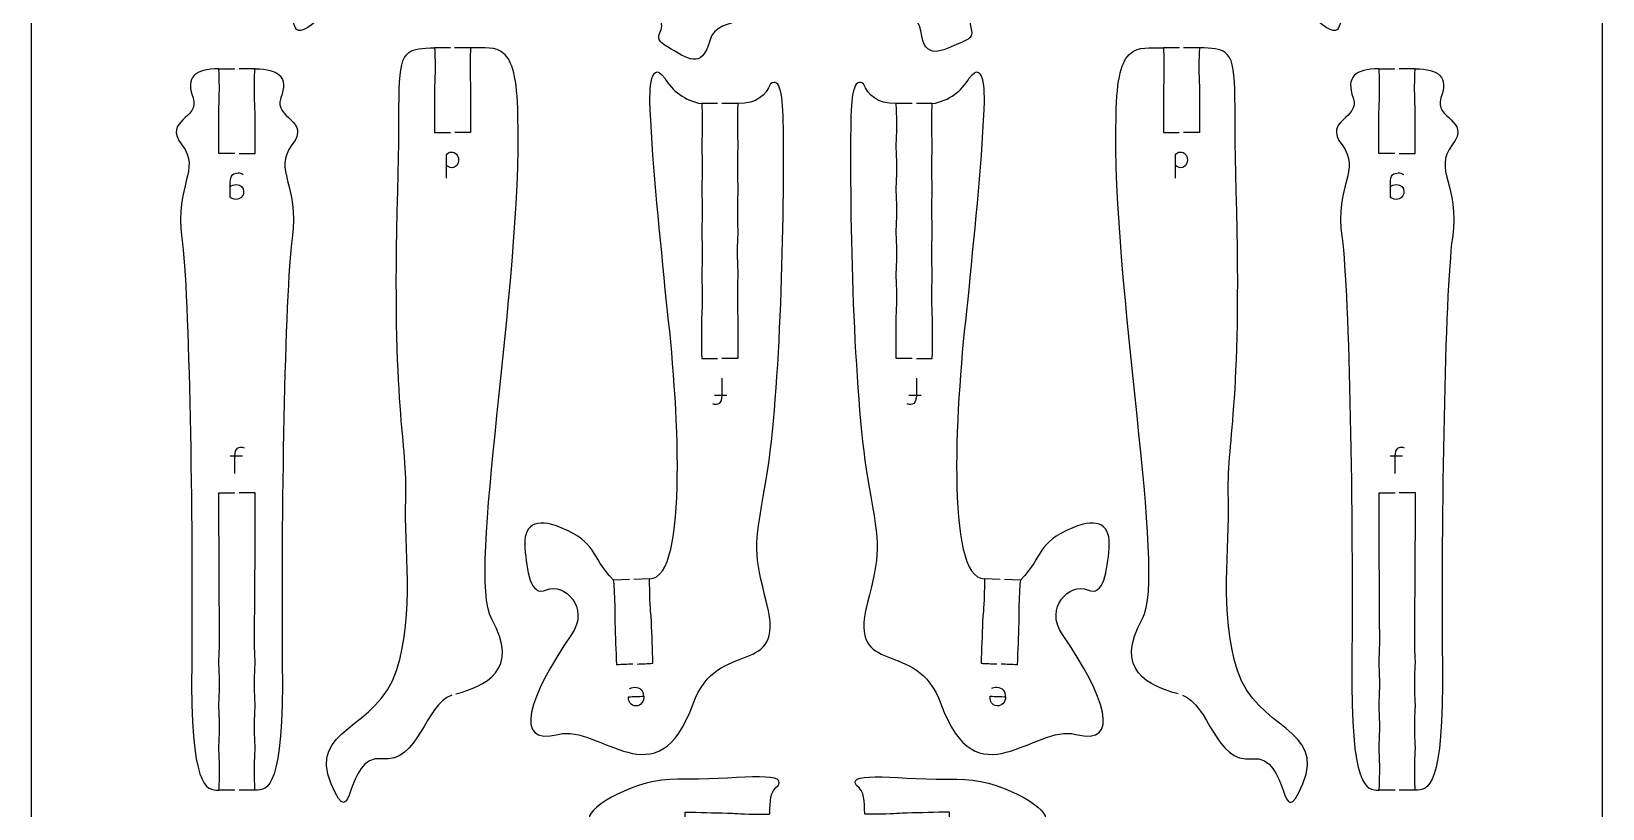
# Model space of a CAD drawing. Extents: x 5 to 405, y 5 to 225.
# Drawn here: x 5 to 135, y 70.7 to 135 of the extents above; entities that cross this region are included whole.
import ezdxf

# ---------------------------------------------------------------- set-up
doc = ezdxf.new("R2010")
doc.units = 0
doc.header["$MEASUREMENT"] = 0
doc.layers.add('DEFAULT', color=18, linetype='CONTINUOUS')

msp = doc.modelspace()

# ---------------------------------------------------------------- linework, layer by layer
at = {"layer": 'DEFAULT', "color": 1}
for points in [[(5, 17.15), (5, 212.85)], [(135, 17.15), (135, 212.85)], [(39.67, 133.65), (38.35, 133.65)], [(41.35, 133.65), (40.02, 133.65)], [(99.98, 133.65), (98.66, 133.65)], [(101.66, 133.65), (100.33, 133.65)], [(20.5, 131.92), (20.5, 131.92), (21.83, 131.92)], [(23.5, 131.92), (22.18, 131.92)], [(116.49, 131.92), (116.5, 131.92), (117.82, 131.92)], [(119.5, 131.92), (118.17, 131.92)], [(61.78, 129.04), (60.46, 129.04)], [(63.46, 129.04), (62.13, 129.04)], [(77.87, 129.04), (76.54, 129.04)], [(79.54, 129.04), (78.22, 129.04)], [(56.16, 89.72), (54.84, 89.67)], [(85.16, 89.67), (83.84, 89.72)], [(54.49, 89.66), (53.16, 89.61)], [(86.84, 89.61), (85.51, 89.66)], [(21.84, 72.23), (20.51, 72.23)], [(23.51, 72.23), (22.19, 72.23)], [(117.83, 72.23), (116.51, 72.23)], [(119.51, 72.23), (118.18, 72.23)]]:
    msp.add_lwpolyline(points, dxfattribs=at)
at = {"layer": 'DEFAULT', "color": 18}
for points in [[(62.53, 104.88), (61.51, 104.88)], [(78.62, 104.88), (77.61, 104.88)], [(21.44, 99.89), (22.46, 99.89)], [(117.43, 99.89), (118.45, 99.89)]]:
    msp.add_lwpolyline(points, dxfattribs=at)
at = {"layer": 'DEFAULT', "color": 1}
for points, knots in [([(59.99, 182.85), (60.43, 182.85), (60.88, 182.85), (61.32, 182.85), (61.32, 184.02), (61.32, 185.18), (61.32, 186.35), (61.32, 186.62), (61.27, 187.13), (61.27, 188.1), (61.27, 189.07), (61.29, 189.85), (61.32, 189.85), (62.71, 189.86), (64.43, 189.62), (65.04, 189), (66.61, 187.4), (65.87, 183.23), (64.14, 173.93), (62.02, 162.56), (59.53, 151.82), (68.26, 145.42), (71.7, 142.91), (66.02, 140.02), (66.05, 138.26), (66.1, 135.01), (61.76, 136.67), (61.12, 134.25), (60.47, 131.8), (59.3, 132.78), (57.62, 133.73), (55.95, 134.68), (57.92, 135.04), (56.78, 136.27), (56.78, 136.3), (57.33, 136.84), (58.03, 137.49), (58.74, 138.15), (59.15, 138.46), (59.35, 138.64), (60.21, 139.44), (61.06, 140.23), (61.92, 141.02), (61.62, 141.34), (61.32, 141.66), (61.02, 141.99)], [0, 0, 0, 0, 3.75, 3.75, 3.75, 13.670005, 13.670005, 13.670005, 14.670005, 14.670005, 14.670005, 15.670005, 15.670005, 15.670005, 16.670005, 16.670005, 16.670005, 17.670005, 17.670005, 17.670005, 18.670005, 18.670005, 18.670005, 19.670005, 19.670005, 19.670005, 20.670005, 20.670005, 20.670005, 21.670005, 21.670005, 21.670005, 22.670005, 22.670005, 22.670005, 23.670005, 23.670005, 23.670005, 24.670005, 24.670005, 24.670005, 34.591547, 34.591547, 34.591547, 38.335088, 38.335088, 38.335088, 38.335088]), ([(79.63, 142.73), (79.3, 142.44), (78.96, 142.16), (78.62, 141.87), (79.38, 140.98), (80.13, 140.09), (80.89, 139.2), (81.06, 139), (81.43, 138.64), (82.05, 137.9), (82.67, 137.18), (83.15, 136.57), (83.15, 136.53), (81.87, 135.45), (83.77, 134.85), (82, 134.12), (80.23, 133.38), (78.93, 132.54), (78.59, 135.06), (78.25, 137.54), (73.74, 136.42), (74.19, 139.64), (74.43, 141.38), (69.14, 144.94), (72.87, 147.02), (82.31, 152.3), (78.16, 162.56), (76.04, 173.93), (74.31, 183.23), (73.57, 187.4), (75.14, 189), (75.75, 189.62), (77.47, 189.86), (78.86, 189.85), (78.89, 189.85), (78.91, 189.07), (78.91, 188.1), (78.91, 187.13), (78.86, 186.62), (78.86, 186.35), (78.86, 185.18), (78.86, 184.02), (78.86, 182.85), (79.3, 182.85), (79.74, 182.85), (80.18, 182.85)], [0, 0, 0, 0, 3.752932, 3.752932, 3.752932, 13.672257, 13.672257, 13.672257, 14.672257, 14.672257, 14.672257, 15.672257, 15.672257, 15.672257, 16.672257, 16.672257, 16.672257, 17.672257, 17.672257, 17.672257, 18.672257, 18.672257, 18.672257, 19.672257, 19.672257, 19.672257, 20.672257, 20.672257, 20.672257, 21.672257, 21.672257, 21.672257, 22.672257, 22.672257, 22.672257, 23.672257, 23.672257, 23.672257, 24.672257, 24.672257, 24.672257, 34.592257, 34.592257, 34.592257, 38.342257, 38.342257, 38.342257, 38.342257]), ([(40.86, 142.38), (40.86, 141.95), (40.86, 141.51), (40.86, 141.07), (42.02, 141.07), (43.19, 141.07), (44.36, 141.07), (44.62, 141.07), (45.14, 141.11), (46.1, 141.11), (47.07, 141.11), (47.85, 141.09), (47.85, 141.06), (47.85, 139.48), (47.52, 138.51), (46.57, 137.99), (45.71, 137.52), (44.35, 137.42), (42.26, 137.56), (38.03, 137.84), (33.01, 137.58), (32.31, 136.78), (30.79, 135.03), (30.01, 137.1), (28.79, 136.06), (25.77, 133.49), (27.47, 136.77), (25.58, 137.14), (23.94, 137.47), (20.7, 143.61), (21.87, 147.6), (22.23, 148.81), (22.98, 149.81), (24.3, 150.4), (24.34, 150.38), (24.55, 149.64), (24.79, 148.72), (25.03, 147.78), (25.1, 147.27), (25.17, 147.01), (25.46, 145.88), (25.74, 144.75), (26.03, 143.62), (26.46, 143.73), (26.89, 143.83), (27.32, 143.94)], [0, 0, 0, 0, 3.73, 3.73, 3.73, 13.650005, 13.650005, 13.650005, 14.650005, 14.650005, 14.650005, 15.650005, 15.650005, 15.650005, 16.650005, 16.650005, 16.650005, 17.650005, 17.650005, 17.650005, 18.650005, 18.650005, 18.650005, 19.650005, 19.650005, 19.650005, 20.650005, 20.650005, 20.650005, 21.650005, 21.650005, 21.650005, 22.650005, 22.650005, 22.650005, 23.650005, 23.650005, 23.650005, 24.650005, 24.650005, 24.650005, 34.577084, 34.577084, 34.577084, 38.343701, 38.343701, 38.343701, 38.343701]), ([(112.68, 143.94), (113.11, 143.83), (113.54, 143.73), (113.97, 143.62), (114.26, 144.75), (114.55, 145.88), (114.83, 147.01), (114.9, 147.27), (114.97, 147.78), (115.21, 148.72), (115.45, 149.64), (115.67, 150.38), (115.7, 150.4), (117.02, 149.81), (117.78, 148.81), (118.13, 147.6), (119.3, 143.61), (116.06, 137.47), (114.42, 137.14), (112.53, 136.77), (114.23, 133.49), (111.21, 136.06), (110, 137.1), (109.41, 134.75), (107.89, 136.49), (107.19, 137.29), (101.97, 137.84), (97.74, 137.56), (95.65, 137.42), (94.29, 137.52), (93.43, 137.99), (92.48, 138.51), (92.15, 139.48), (92.15, 141.06), (92.15, 141.09), (92.93, 141.11), (93.9, 141.11), (94.86, 141.11), (95.38, 141.07), (95.65, 141.07), (96.81, 141.07), (97.98, 141.07), (99.15, 141.07), (99.15, 141.51), (99.15, 141.95), (99.15, 142.38)], [0, 0, 0, 0, 3.766617, 3.766617, 3.766617, 13.693696, 13.693696, 13.693696, 14.693696, 14.693696, 14.693696, 15.693696, 15.693696, 15.693696, 16.693696, 16.693696, 16.693696, 17.693696, 17.693696, 17.693696, 18.693696, 18.693696, 18.693696, 19.693696, 19.693696, 19.693696, 20.693696, 20.693696, 20.693696, 21.693696, 21.693696, 21.693696, 22.693696, 22.693696, 22.693696, 23.693696, 23.693696, 23.693696, 24.693696, 24.693696, 24.693696, 34.613701, 34.613701, 34.613701, 38.343701, 38.343701, 38.343701, 38.343701]), ([(39.78, 80.1), (37.54, 79.31), (37.06, 74.47), (33.99, 74.83), (30.84, 75.2), (31.74, 68.19), (29.8, 72.76), (27.86, 77.32), (33.66, 77.26), (35.21, 82.14), (36.76, 87.01), (35.82, 92.3), (35.97, 96.31), (36.15, 101.22), (34.78, 103.49), (35.32, 121.81), (35.56, 129.79), (35.09, 132.43), (36.22, 133.27), (36.66, 133.59), (37.32, 133.65), (38.35, 133.65), (38.38, 133.65), (38.4, 132.87), (38.4, 131.9), (38.4, 130.94), (38.34, 130.42), (38.35, 130.15), (38.35, 128.99), (38.34, 127.82), (38.34, 126.65), (38.79, 126.65), (39.23, 126.65), (39.68, 126.65)], [0, 0, 0, 0, 1, 1, 1, 2, 2, 2, 3, 3, 3, 4, 4, 4, 5, 5, 5, 6, 6, 6, 7, 7, 7, 8, 8, 8, 9, 9, 9, 18.920005, 18.920005, 18.920005, 22.700005, 22.700005, 22.700005, 22.700005]), ([(40.11, 80.2), (42.47, 80.82), (45.52, 82.17), (43.07, 86.44), (41.01, 90.03), (45.6, 113.68), (45.26, 128.06), (45.19, 131.21), (44.78, 132.6), (44.07, 133.2), (43.41, 133.77), (42.49, 133.65), (41.35, 133.65), (41.32, 133.63), (41.3, 132.86), (41.3, 131.9), (41.29, 130.94), (41.35, 130.42), (41.34, 130.15), (41.34, 128.99), (41.34, 127.82), (41.34, 126.65), (40.9, 126.65), (40.46, 126.65), (40.03, 126.65)], [0, 0, 0, 0, 1, 1, 1, 2, 2, 2, 3, 3, 3, 4, 4, 4, 5, 5, 5, 6, 6, 6, 15.92, 15.92, 15.92, 19.65, 19.65, 19.65, 19.65]), ([(55.11, 82.67), (55.55, 82.69), (55.99, 82.71), (56.43, 82.73), (56.39, 83.89), (56.34, 85.06), (56.3, 86.22), (56.29, 86.49), (56.22, 87), (56.18, 87.97), (56.15, 88.92), (56.14, 89.7), (56.16, 89.72), (59.45, 89.71), (58.49, 104.63), (57.55, 112.62), (57.02, 118.05), (56.43, 123.68), (56.19, 128.56), (56.15, 129.4), (56.07, 132.96), (57.4, 131.16), (58.05, 130.08), (59.03, 129.29), (60.46, 129.04), (60.48, 129.01), (60.51, 128.24), (60.5, 127.29), (60.51, 126.32), (60.46, 125.81), (60.46, 125.54), (60.46, 125.26), (60.51, 124.73), (60.5, 123.74), (60.51, 122.75), (60.46, 122.22), (60.46, 121.94), (60.46, 121.67), (60.5, 121.16), (60.5, 120.19), (60.51, 119.23), (60.45, 118.72), (60.46, 118.44), (60.46, 118.17), (60.51, 117.64), (60.5, 116.65), (60.5, 115.65), (60.46, 115.13), (60.46, 114.85), (60.46, 114.57), (60.51, 114.04), (60.5, 113.05), (60.51, 112.06), (60.45, 111.53), (60.45, 111.25), (60.45, 110.15), (60.45, 109.05), (60.46, 107.94), (60.9, 107.94), (61.34, 107.94), (61.78, 107.94)], [0, 0, 0, 0, 3.733015, 3.733015, 3.733015, 13.650298, 13.650298, 13.650298, 14.650298, 14.650298, 14.650298, 15.650298, 15.650298, 15.650298, 16.650298, 16.650298, 16.650298, 17.650298, 17.650298, 17.650298, 18.650298, 18.650298, 18.650298, 19.650298, 19.650298, 19.650298, 20.650298, 20.650298, 20.650298, 21.650298, 21.650298, 21.650298, 22.650298, 22.650298, 22.650298, 23.650298, 23.650298, 23.650298, 24.650298, 24.650298, 24.650298, 25.650298, 25.650298, 25.650298, 26.650298, 26.650298, 26.650298, 27.650298, 27.650298, 27.650298, 28.650298, 28.650298, 28.650298, 29.650298, 29.650298, 29.650298, 39.030303, 39.030303, 39.030303, 42.790303, 42.790303, 42.790303, 42.790303]), ([(78.22, 107.94), (78.66, 107.94), (79.1, 107.94), (79.54, 107.94), (79.55, 109.05), (79.55, 110.15), (79.55, 111.25), (79.55, 111.53), (79.5, 112.06), (79.5, 113.05), (79.5, 114.04), (79.54, 114.57), (79.54, 114.85), (79.54, 115.13), (79.5, 115.65), (79.5, 116.65), (79.5, 117.64), (79.54, 118.17), (79.54, 118.44), (79.55, 118.72), (79.5, 119.23), (79.5, 120.19), (79.5, 121.16), (79.54, 121.67), (79.54, 121.94), (79.54, 122.22), (79.5, 122.75), (79.5, 123.74), (79.5, 124.73), (79.54, 125.26), (79.54, 125.54), (79.54, 125.81), (79.5, 126.32), (79.5, 127.29), (79.5, 128.24), (79.52, 129.01), (79.54, 129.04), (80.98, 129.29), (81.95, 130.08), (82.6, 131.16), (83.93, 132.96), (83.85, 129.4), (83.81, 128.56), (83.57, 123.68), (82.98, 118.05), (82.45, 112.62), (81.51, 104.63), (80.55, 89.71), (83.84, 89.72), (83.86, 89.7), (83.86, 88.92), (83.82, 87.97), (83.78, 87), (83.71, 86.49), (83.7, 86.22), (83.66, 85.06), (83.62, 83.89), (83.57, 82.73), (84.01, 82.71), (84.45, 82.69), (84.89, 82.68)], [0, 0, 0, 0, 3.76, 3.76, 3.76, 13.140005, 13.140005, 13.140005, 14.140005, 14.140005, 14.140005, 15.140005, 15.140005, 15.140005, 16.140005, 16.140005, 16.140005, 17.140005, 17.140005, 17.140005, 18.140005, 18.140005, 18.140005, 19.140005, 19.140005, 19.140005, 20.140005, 20.140005, 20.140005, 21.140005, 21.140005, 21.140005, 22.140005, 22.140005, 22.140005, 23.140005, 23.140005, 23.140005, 24.140005, 24.140005, 24.140005, 25.140005, 25.140005, 25.140005, 26.140005, 26.140005, 26.140005, 27.140005, 27.140005, 27.140005, 28.140005, 28.140005, 28.140005, 29.140005, 29.140005, 29.140005, 39.05691, 39.05691, 39.05691, 42.789537, 42.789537, 42.789537, 42.789537]), ([(99.89, 80.2), (97.53, 80.82), (94.48, 82.17), (96.93, 86.44), (99, 90.03), (94.4, 113.68), (94.74, 128.06), (94.81, 131.21), (95.22, 132.6), (95.93, 133.2), (96.6, 133.77), (97.51, 133.65), (98.66, 133.65), (98.68, 133.63), (98.7, 132.86), (98.7, 131.9), (98.71, 130.94), (98.66, 130.42), (98.66, 130.15), (98.66, 128.99), (98.66, 127.82), (98.66, 126.65), (99.1, 126.65), (99.54, 126.65), (99.97, 126.65)], [0, 0, 0, 0, 1, 1, 1, 2, 2, 2, 3, 3, 3, 4, 4, 4, 5, 5, 5, 6, 6, 6, 15.92, 15.92, 15.92, 19.65, 19.65, 19.65, 19.65]), ([(100.23, 80.1), (102.46, 79.31), (102.94, 74.47), (106.01, 74.83), (109.16, 75.2), (108.26, 68.19), (110.2, 72.76), (112.15, 77.32), (106.34, 77.26), (104.79, 82.14), (103.24, 87.01), (104.18, 92.3), (104.04, 96.31), (103.86, 101.22), (105.22, 103.49), (104.68, 121.81), (104.44, 129.79), (104.91, 132.43), (103.78, 133.27), (103.34, 133.59), (102.68, 133.65), (101.66, 133.65), (101.63, 133.65), (101.6, 132.87), (101.6, 131.9), (101.6, 130.94), (101.66, 130.42), (101.65, 130.15), (101.66, 128.99), (101.66, 127.82), (101.66, 126.65), (101.21, 126.65), (100.77, 126.65), (100.33, 126.65)], [0, 0, 0, 0, 1, 1, 1, 2, 2, 2, 3, 3, 3, 4, 4, 4, 5, 5, 5, 6, 6, 6, 7, 7, 7, 8, 8, 8, 9, 9, 9, 18.920005, 18.920005, 18.920005, 22.690005, 22.690005, 22.690005, 22.690005]), ([(21.83, 124.92), (21.39, 124.92), (20.94, 124.92), (20.5, 124.92), (20.5, 126.09), (20.5, 127.25), (20.5, 128.42), (20.5, 128.69), (20.55, 129.2), (20.55, 130.17), (20.55, 131.14), (20.53, 131.92), (20.5, 131.92), (18.51, 131.92), (17.74, 131.26), (18.37, 129.51), (18.99, 127.77), (15.83, 127.74), (17.45, 125.62), (19.06, 123.51), (16.82, 122.4), (17.45, 117.92), (18.07, 113.44), (18.38, 94.45), (18.26, 82.76), (18.15, 72.31), (19.44, 72.23), (20.51, 72.23), (20.54, 72.23), (20.56, 73.01), (20.56, 73.98), (20.56, 74.95), (20.51, 75.46), (20.51, 75.73), (20.51, 76), (20.56, 76.51), (20.56, 77.48), (20.56, 78.45), (20.51, 78.96), (20.51, 79.23), (20.51, 79.51), (20.56, 80.03), (20.56, 81.03), (20.56, 82.02), (20.51, 82.55), (20.51, 82.83), (20.51, 83.11), (20.56, 83.63), (20.56, 84.63), (20.56, 85.62), (20.52, 93.24), (20.52, 93.52), (20.52, 94.62), (20.52, 95.72), (20.51, 96.83), (20.96, 96.83), (21.4, 96.83), (21.84, 96.83)], [0, 0, 0, 0, 3.75, 3.75, 3.75, 13.66, 13.66, 13.66, 14.66, 14.66, 14.66, 15.67, 15.67, 15.67, 16.67, 16.67, 16.67, 17.67, 17.67, 17.67, 18.67, 18.67, 18.67, 19.67, 19.67, 19.67, 20.68, 20.68, 20.68, 21.68, 21.68, 21.68, 22.68, 22.68, 22.68, 23.68, 23.68, 23.68, 24.68, 24.68, 24.68, 25.68, 25.68, 25.68, 26.68, 26.68, 26.68, 27.68, 27.68, 27.68, 28.68, 28.68, 28.68, 38.060005, 38.060005, 38.060005, 41.810005, 41.810005, 41.810005, 41.810005]), ([(22.18, 124.92), (22.62, 124.92), (23.06, 124.92), (23.5, 124.92), (23.5, 126.09), (23.5, 127.25), (23.5, 128.42), (23.5, 128.69), (23.45, 129.2), (23.45, 130.17), (23.45, 131.14), (23.48, 131.92), (23.5, 131.92), (25.5, 131.92), (26.26, 131.26), (25.64, 129.51), (25.02, 127.77), (28.18, 127.74), (26.56, 125.62), (24.94, 123.51), (27.2, 122.4), (26.58, 117.92), (25.95, 113.44), (25.64, 94.45), (25.76, 82.76), (25.87, 72.32), (24.58, 72.23), (23.51, 72.23), (23.48, 72.23), (23.46, 73.01), (23.46, 73.98), (23.46, 74.95), (23.51, 75.46), (23.51, 75.73), (23.51, 76), (23.46, 76.51), (23.46, 77.48), (23.46, 78.45), (23.51, 78.96), (23.51, 79.23), (23.51, 79.51), (23.46, 80.03), (23.46, 81.03), (23.46, 82.02), (23.51, 82.55), (23.51, 82.83), (23.51, 83.11), (23.46, 83.63), (23.46, 84.63), (23.46, 85.62), (23.52, 93.24), (23.52, 93.52), (23.52, 94.62), (23.51, 95.72), (23.51, 96.83), (23.07, 96.83), (22.63, 96.83), (22.19, 96.83)], [0, 0, 0, 0, 3.76, 3.76, 3.76, 13.67, 13.67, 13.67, 14.67, 14.67, 14.67, 15.67, 15.67, 15.67, 16.67, 16.67, 16.67, 17.67, 17.67, 17.67, 18.67, 18.67, 18.67, 19.67, 19.67, 19.67, 20.67, 20.67, 20.67, 21.67, 21.67, 21.67, 22.67, 22.67, 22.67, 23.67, 23.67, 23.67, 24.67, 24.67, 24.67, 25.67, 25.67, 25.67, 26.67, 26.67, 26.67, 27.67, 27.67, 27.67, 28.67, 28.67, 28.67, 38.050005, 38.050005, 38.050005, 41.810005, 41.810005, 41.810005, 41.810005]), ([(117.82, 124.92), (117.38, 124.92), (116.94, 124.92), (116.5, 124.92), (116.5, 126.09), (116.5, 127.25), (116.5, 128.42), (116.5, 128.69), (116.55, 129.2), (116.55, 130.17), (116.55, 131.14), (116.53, 131.92), (116.49, 131.92), (114.51, 131.92), (113.74, 131.26), (114.36, 129.51), (114.98, 127.77), (111.82, 127.74), (113.44, 125.62), (115.06, 123.51), (112.82, 122.4), (113.44, 117.92), (114.06, 113.44), (114.38, 94.45), (114.25, 82.76), (114.15, 72.31), (115.43, 72.23), (116.51, 72.23), (116.53, 72.23), (116.56, 73.01), (116.56, 73.98), (116.56, 74.95), (116.51, 75.46), (116.51, 75.73), (116.51, 76), (116.56, 76.51), (116.56, 77.48), (116.56, 78.45), (116.51, 78.96), (116.51, 79.23), (116.51, 79.51), (116.56, 80.03), (116.56, 81.03), (116.56, 82.02), (116.51, 82.55), (116.51, 82.83), (116.51, 83.11), (116.56, 83.63), (116.56, 84.63), (116.56, 85.62), (116.51, 93.24), (116.51, 93.52), (116.51, 94.62), (116.51, 95.72), (116.51, 96.83), (116.95, 96.83), (117.39, 96.83), (117.83, 96.83)], [0, 0, 0, 0, 3.75, 3.75, 3.75, 13.66, 13.66, 13.66, 14.66, 14.66, 14.66, 15.67, 15.67, 15.67, 16.67, 16.67, 16.67, 17.67, 17.67, 17.67, 18.67, 18.67, 18.67, 19.67, 19.67, 19.67, 20.68, 20.68, 20.68, 21.68, 21.68, 21.68, 22.68, 22.68, 22.68, 23.68, 23.68, 23.68, 24.68, 24.68, 24.68, 25.68, 25.68, 25.68, 26.68, 26.68, 26.68, 27.68, 27.68, 27.68, 28.68, 28.68, 28.68, 38.060005, 38.060005, 38.060005, 41.810005, 41.810005, 41.810005, 41.810005]), ([(118.17, 124.92), (118.61, 124.92), (119.05, 124.92), (119.5, 124.92), (119.5, 126.09), (119.5, 127.25), (119.5, 128.42), (119.5, 128.69), (119.45, 129.2), (119.45, 130.17), (119.45, 131.14), (119.47, 131.92), (119.5, 131.92), (121.49, 131.92), (122.26, 131.26), (121.63, 129.51), (121.01, 127.77), (124.17, 127.74), (122.56, 125.62), (120.94, 123.51), (123.19, 122.4), (122.57, 117.92), (121.95, 113.44), (121.63, 94.45), (121.75, 82.76), (121.86, 72.32), (120.58, 72.23), (119.51, 72.23), (119.48, 72.23), (119.46, 73.01), (119.46, 73.98), (119.46, 74.95), (119.51, 75.46), (119.51, 75.73), (119.51, 76), (119.46, 76.51), (119.46, 77.48), (119.46, 78.45), (119.51, 78.96), (119.51, 79.23), (119.51, 79.51), (119.46, 80.03), (119.46, 81.03), (119.46, 82.02), (119.51, 82.55), (119.51, 82.83), (119.51, 83.11), (119.46, 83.63), (119.46, 84.63), (119.46, 85.62), (119.51, 93.24), (119.51, 93.52), (119.51, 94.62), (119.51, 95.72), (119.51, 96.83), (119.07, 96.83), (118.62, 96.83), (118.18, 96.83)], [0, 0, 0, 0, 3.76, 3.76, 3.76, 13.67, 13.67, 13.67, 14.67, 14.67, 14.67, 15.67, 15.67, 15.67, 16.67, 16.67, 16.67, 17.67, 17.67, 17.67, 18.67, 18.67, 18.67, 19.67, 19.67, 19.67, 20.67, 20.67, 20.67, 21.67, 21.67, 21.67, 22.67, 22.67, 22.67, 23.67, 23.67, 23.67, 24.67, 24.67, 24.67, 25.67, 25.67, 25.67, 26.67, 26.67, 26.67, 27.67, 27.67, 27.67, 28.67, 28.67, 28.67, 38.050005, 38.050005, 38.050005, 41.810005, 41.810005, 41.810005, 41.810005]), ([(54.76, 82.66), (54.32, 82.64), (53.88, 82.63), (53.43, 82.61), (53.39, 83.78), (53.35, 84.94), (53.3, 86.11), (53.29, 86.38), (53.32, 86.89), (53.28, 87.86), (53.25, 88.83), (53.2, 89.6), (53.16, 89.61), (51.14, 91.7), (51.92, 92.66), (48.82, 93.95), (46.69, 94.84), (45.66, 94.16), (45.83, 92.27), (45.99, 90.46), (46.24, 88.18), (47.63, 88.8), (49.06, 89.44), (51.24, 87.35), (49.69, 85.11), (46.16, 80.01), (44.77, 75.86), (48.58, 76.85), (52.04, 77.74), (56.8, 71.15), (59.76, 79.39), (61.76, 84.97), (67.44, 81.4), (65.86, 87.64), (64.78, 91.91), (64.76, 92.19), (65.72, 97.47), (66.92, 104.09), (67.31, 118.35), (67.22, 127.08), (67.19, 129.77), (66.95, 131.26), (66.15, 130.68), (65.78, 129.75), (65.02, 129.04), (63.46, 129.04), (63.43, 129.01), (63.41, 128.24), (63.41, 127.29), (63.41, 126.32), (63.45, 125.81), (63.45, 125.54), (63.45, 125.26), (63.4, 124.73), (63.41, 123.74), (63.41, 122.75), (63.45, 122.22), (63.45, 121.94), (63.45, 121.67), (63.41, 121.16), (63.41, 120.19), (63.4, 119.22), (63.45, 118.72), (63.45, 118.44), (63.45, 118.17), (63.4, 117.64), (63.4, 116.64), (63.41, 115.65), (63.45, 115.13), (63.45, 114.85), (63.45, 114.57), (63.4, 114.04), (63.41, 113.05), (63.4, 112.05), (63.45, 111.53), (63.45, 111.25), (63.45, 110.15), (63.45, 109.04), (63.45, 107.94), (63.01, 107.94), (62.57, 107.94), (62.13, 107.94)], [0, 0, 0, 0, 3.772983, 3.772983, 3.772983, 13.699881, 13.699881, 13.699881, 14.699881, 14.699881, 14.699881, 15.699881, 15.699881, 15.699881, 16.699881, 16.699881, 16.699881, 17.699881, 17.699881, 17.699881, 18.699881, 18.699881, 18.699881, 19.699881, 19.699881, 19.699881, 20.699881, 20.699881, 20.699881, 21.699881, 21.699881, 21.699881, 22.699881, 22.699881, 22.699881, 23.699881, 23.699881, 23.699881, 24.699881, 24.699881, 24.699881, 25.699881, 25.699881, 25.699881, 26.699881, 26.699881, 26.699881, 27.699881, 27.699881, 27.699881, 28.699881, 28.699881, 28.699881, 29.699881, 29.699881, 29.699881, 30.699881, 30.699881, 30.699881, 31.699881, 31.699881, 31.699881, 32.699881, 32.699881, 32.699881, 33.699881, 33.699881, 33.699881, 34.699881, 34.699881, 34.699881, 35.699881, 35.699881, 35.699881, 36.699881, 36.699881, 36.699881, 46.069881, 46.069881, 46.069881, 49.819881, 49.819881, 49.819881, 49.819881]), ([(77.87, 107.94), (77.43, 107.94), (76.99, 107.94), (76.55, 107.94), (76.55, 109.04), (76.55, 110.15), (76.55, 111.25), (76.55, 111.53), (76.6, 112.05), (76.6, 113.05), (76.6, 114.04), (76.55, 114.57), (76.55, 114.85), (76.55, 115.13), (76.6, 115.65), (76.6, 116.64), (76.6, 117.64), (76.55, 118.17), (76.55, 118.44), (76.55, 118.72), (76.6, 119.22), (76.6, 120.19), (76.6, 121.16), (76.55, 121.67), (76.55, 121.94), (76.55, 122.22), (76.6, 122.75), (76.6, 123.74), (76.6, 124.73), (76.55, 125.26), (76.55, 125.54), (76.55, 125.81), (76.6, 126.32), (76.6, 127.29), (76.6, 128.24), (76.57, 129.01), (76.54, 129.04), (74.98, 129.04), (74.22, 129.75), (73.85, 130.68), (73.05, 131.26), (72.81, 129.77), (72.79, 127.08), (72.69, 118.35), (73.08, 104.09), (74.28, 97.47), (75.24, 92.19), (75.23, 91.91), (74.14, 87.64), (72.56, 81.4), (78.24, 84.97), (80.25, 79.39), (83.2, 71.15), (87.96, 77.74), (91.42, 76.85), (95.23, 75.86), (93.84, 80.01), (90.31, 85.11), (88.76, 87.35), (90.94, 89.44), (92.38, 88.8), (93.76, 88.18), (94.02, 90.46), (94.17, 92.27), (94.34, 94.16), (93.31, 94.84), (91.18, 93.95), (88.08, 92.66), (88.86, 91.7), (86.84, 89.61), (86.8, 89.6), (86.76, 88.83), (86.72, 87.86), (86.68, 86.89), (86.71, 86.38), (86.7, 86.11), (86.66, 84.94), (86.61, 83.78), (86.57, 82.61), (86.13, 82.63), (85.68, 82.64), (85.24, 82.66)], [0, 0, 0, 0, 3.75, 3.75, 3.75, 13.12, 13.12, 13.12, 14.12, 14.12, 14.12, 15.12, 15.12, 15.12, 16.12, 16.12, 16.12, 17.12, 17.12, 17.12, 18.12, 18.12, 18.12, 19.12, 19.12, 19.12, 20.12, 20.12, 20.12, 21.12, 21.12, 21.12, 22.12, 22.12, 22.12, 23.12, 23.12, 23.12, 24.12, 24.12, 24.12, 25.12, 25.12, 25.12, 26.12, 26.12, 26.12, 27.12, 27.12, 27.12, 28.12, 28.12, 28.12, 29.12, 29.12, 29.12, 30.12, 30.12, 30.12, 31.12, 31.12, 31.12, 32.12, 32.12, 32.12, 33.12, 33.12, 33.12, 34.12, 34.12, 34.12, 35.12, 35.12, 35.12, 36.12, 36.12, 36.12, 46.046898, 46.046898, 46.046898, 49.819881, 49.819881, 49.819881, 49.819881]), ([(59.07, 69.09), (59.08, 69.53), (59.09, 69.98), (59.1, 70.42), (60.26, 70.39), (61.43, 70.37), (62.59, 70.34), (62.87, 70.34), (63.38, 70.28), (64.35, 70.26), (65.29, 70.24), (66.06, 70.24), (66.09, 70.27), (66.12, 71.33), (66.09, 72.12), (66.79, 72.63), (67.6, 73.88), (63.07, 73.06), (58.48, 73.14), (55, 73.21), (51.1, 70.86), (51.14, 69.92), (51.21, 68.03), (48.01, 68.65), (50.96, 66.44), (51.96, 65.45), (49.73, 63.78), (52.19, 63.38), (53.63, 63.15), (53.19, 59.01), (53.29, 54.35), (53.36, 51.26), (53.03, 48.13), (54.19, 48.51), (54.62, 48.84), (55.29, 48.9), (56.31, 48.9), (56.34, 48.9), (56.36, 49.68), (56.36, 50.65), (56.36, 51.62), (56.31, 52.13), (56.31, 52.4), (56.32, 53.57), (56.32, 54.73), (56.32, 55.9), (56.76, 55.9), (57.19, 55.9), (57.63, 55.9)], [0, 0, 0, 0, 3.760851, 3.760851, 3.760851, 13.673076, 13.673076, 13.673076, 14.673076, 14.673076, 14.673076, 15.673076, 15.673076, 15.673076, 16.673076, 16.673076, 16.673076, 17.673076, 17.673076, 17.673076, 18.673076, 18.673076, 18.673076, 19.673076, 19.673076, 19.673076, 20.673076, 20.673076, 20.673076, 21.673076, 21.673076, 21.673076, 22.673076, 22.673076, 22.673076, 23.673076, 23.673076, 23.673076, 24.673076, 24.673076, 24.673076, 25.673076, 25.673076, 25.673076, 35.593081, 35.593081, 35.593081, 39.313081, 39.313081, 39.313081, 39.313081]), ([(80.98, 69.1), (80.97, 69.54), (80.96, 69.98), (80.95, 70.42), (79.78, 70.39), (78.62, 70.37), (77.45, 70.34), (77.18, 70.34), (76.67, 70.28), (75.7, 70.26), (74.75, 70.24), (73.99, 70.24), (73.95, 70.27), (73.93, 71.33), (73.96, 72.12), (73.26, 72.63), (72.45, 73.88), (76.98, 73.06), (81.56, 73.14), (85.05, 73.21), (88.95, 70.86), (88.91, 69.92), (88.83, 68.03), (92.03, 68.66), (89.09, 66.44), (88.08, 65.45), (90.32, 63.79), (87.85, 63.38), (86.42, 63.15), (86.85, 59.01), (86.76, 54.35), (86.69, 51.26), (87.02, 48.13), (85.86, 48.51), (85.43, 48.84), (84.76, 48.9), (83.74, 48.9), (83.71, 48.9), (83.69, 49.68), (83.68, 50.65), (83.68, 51.62), (83.73, 52.13), (83.73, 52.4), (83.73, 53.57), (83.73, 54.73), (83.73, 55.9), (83.29, 55.9), (82.85, 55.9), (82.42, 55.9)], [0, 0, 0, 0, 3.750853, 3.750853, 3.750853, 13.663078, 13.663078, 13.663078, 14.663078, 14.663078, 14.663078, 15.663078, 15.663078, 15.663078, 16.663078, 16.663078, 16.663078, 17.663078, 17.663078, 17.663078, 18.663078, 18.663078, 18.663078, 19.663078, 19.663078, 19.663078, 20.663078, 20.663078, 20.663078, 21.663078, 21.663078, 21.663078, 22.663078, 22.663078, 22.663078, 23.663078, 23.663078, 23.663078, 24.663078, 24.663078, 24.663078, 25.663078, 25.663078, 25.663078, 35.583083, 35.583083, 35.583083, 39.303083, 39.303083, 39.303083, 39.303083])]:
    msp.add_open_spline(points, degree=3, knots=knots, dxfattribs=at)
at = {"layer": 'DEFAULT', "color": 18}
for points, knots in [([(39.35, 122.87), (39.35, 122.87), (39.36, 124.7), (39.35, 124.8), (39.45, 124.96), (39.57, 125.03), (39.76, 125.03), (40.05, 125.03), (40.34, 124.81), (40.34, 124.37), (40.34, 123.99), (40.11, 123.74), (39.8, 123.74), (39.59, 123.74), (39.44, 123.83), (39.35, 123.96)], [0, 0, 0, 0, 1.003, 1.003, 1.003, 2.006, 2.006, 2.006, 3.009, 3.009, 3.009, 4.012, 4.012, 4.012, 5.015, 5.015, 5.015, 5.015]), ([(99.67, 122.87), (99.67, 122.87), (99.67, 124.7), (99.67, 124.8), (99.76, 124.96), (99.89, 125.03), (100.08, 125.03), (100.36, 125.03), (100.65, 124.81), (100.65, 124.37), (100.65, 123.99), (100.43, 123.74), (100.11, 123.74), (99.9, 123.74), (99.75, 123.83), (99.67, 123.96)], [0, 0, 0, 0, 1.003, 1.003, 1.003, 2.006, 2.006, 2.006, 3.009, 3.009, 3.009, 4.012, 4.012, 4.012, 5.015, 5.015, 5.015, 5.015]), ([(21.45, 122.15), (21.53, 122.26), (21.76, 122.35), (21.97, 122.35), (22.32, 122.35), (22.56, 122.09), (22.56, 121.76), (22.56, 121.35), (22.26, 121.12), (21.94, 121.12), (21.7, 121.12), (21.5, 121.23), (21.44, 121.33), (21.45, 121.43), (21.45, 122.48), (21.45, 122.48), (21.45, 122.81), (21.51, 123.01), (21.63, 123.14), (21.76, 123.27), (21.94, 123.31), (22.1, 123.31), (22.25, 123.31), (22.42, 123.27), (22.52, 123.19)], [0, 0, 0, 0, 1, 1, 1, 2, 2, 2, 3, 3, 3, 4, 4, 4, 5, 5, 5, 6, 6, 6, 7, 7, 7, 8, 8, 8, 8]), ([(117.44, 122.15), (117.52, 122.26), (117.75, 122.35), (117.97, 122.35), (118.31, 122.35), (118.56, 122.09), (118.56, 121.76), (118.56, 121.35), (118.25, 121.12), (117.93, 121.12), (117.69, 121.12), (117.5, 121.23), (117.44, 121.33), (117.44, 121.43), (117.44, 122.48), (117.44, 122.48), (117.44, 122.81), (117.5, 123.01), (117.63, 123.14), (117.75, 123.27), (117.93, 123.31), (118.09, 123.31), (118.24, 123.31), (118.41, 123.27), (118.52, 123.19)], [0, 0, 0, 0, 1, 1, 1, 2, 2, 2, 3, 3, 3, 4, 4, 4, 5, 5, 5, 6, 6, 6, 7, 7, 7, 8, 8, 8, 8]), ([(62.12, 106.33), (62.12, 105.85), (62.12, 105.36), (62.12, 104.88), (62.12, 104.25), (61.8, 104.01), (61.38, 104.21)], [0, 0, 0, 0, 4.113, 4.113, 4.113, 5.113, 5.113, 5.113, 5.113]), ([(78.22, 106.33), (78.22, 105.85), (78.22, 105.36), (78.22, 104.88), (78.22, 104.26), (77.9, 104.01), (77.47, 104.21)], [0, 0, 0, 0, 4.113, 4.113, 4.113, 5.113, 5.113, 5.113, 5.113]), ([(21.84, 98.44), (21.84, 98.92), (21.84, 99.41), (21.84, 99.89), (21.84, 100.51), (22.16, 100.76), (22.59, 100.56)], [0, 0, 0, 0, 4.113, 4.113, 4.113, 5.113, 5.113, 5.113, 5.113]), ([(117.84, 98.44), (117.84, 98.92), (117.84, 99.41), (117.84, 99.89), (117.84, 100.51), (118.16, 100.76), (118.59, 100.56)], [0, 0, 0, 0, 4.113, 4.113, 4.113, 5.113, 5.113, 5.113, 5.113]), ([(55.67, 80.01), (55.69, 79.57), (55.45, 79.22), (55.02, 79.2), (54.55, 79.19), (54.41, 79.6), (54.4, 79.86), (54.4, 79.92), (54.4, 79.93), (54.4, 79.96), (54.82, 79.98), (55.25, 79.99), (55.67, 80.01), (55.66, 80.45), (55.38, 80.73), (54.93, 80.72), (54.7, 80.71), (54.54, 80.65), (54.45, 80.61)], [0, 0, 0, 0, 1, 1, 1, 2, 2, 2, 3, 3, 3, 6.611952, 6.611952, 6.611952, 7.611952, 7.611952, 7.611952, 8.611952, 8.611952, 8.611952, 8.611952]), ([(85.61, 79.96), (85.59, 79.53), (85.32, 79.19), (84.9, 79.21), (84.43, 79.23), (84.32, 79.65), (84.33, 79.91), (84.33, 79.97), (84.33, 79.98), (84.34, 80.01), (84.76, 79.99), (85.18, 79.98), (85.61, 79.96), (85.63, 80.4), (85.37, 80.71), (84.92, 80.72), (84.69, 80.73), (84.53, 80.69), (84.44, 80.65)], [0, 0, 0, 0, 1, 1, 1, 2, 2, 2, 3, 3, 3, 6.611377, 6.611377, 6.611377, 7.611377, 7.611377, 7.611377, 8.611377, 8.611377, 8.611377, 8.611377])]:
    msp.add_open_spline(points, degree=3, knots=knots, dxfattribs=at)

doc.saveas('drawing.dxf')
